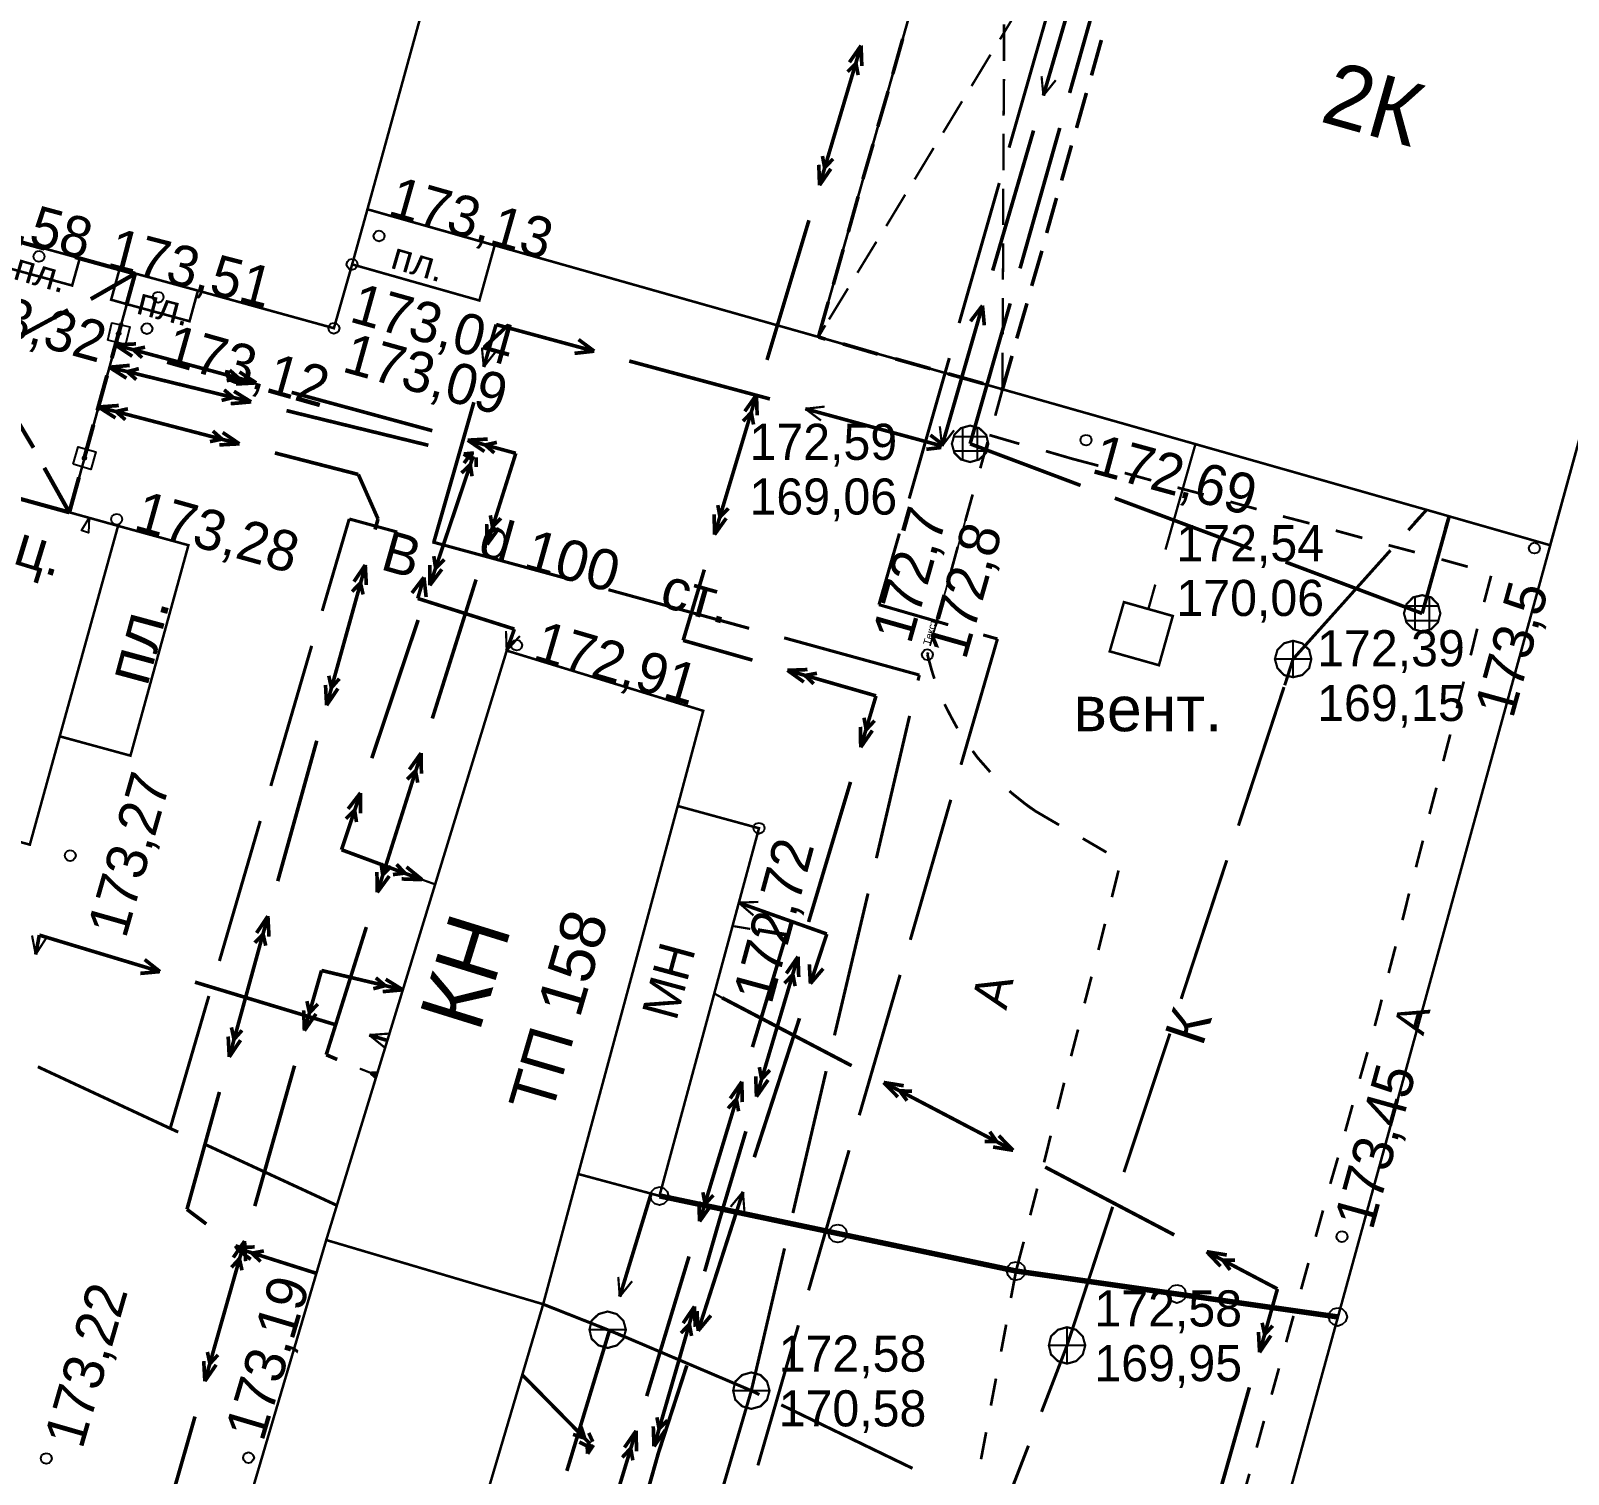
# Model space of a CAD drawing. Extents: x -2634 to -2115, y -2142 to -1393.
# Drawn here: x -2461.01 to -2418.83, y -1880.32 to -1840.74 of the extents above; entities that cross this region are included whole.
import ezdxf

# ---------------------------------------------------------------- set-up
doc = ezdxf.new("R2010")
doc.units = 0
doc.header["$MEASUREMENT"] = 0
for name, color, linetype in [('500_Дополн-Бордюры__п', 7, 'Continuous'), ('500_Дополн-Ступени__л', 7, 'Continuous'), ('500_Дороги-Проезжие_ч', 7, 'Continuous'), ('500_Линии_-Электрокаб', 7, 'Continuous'), ('500_Объект-Опоры', 7, 'Continuous'), ('500_Огражд-Ограждения', 7, 'Continuous'), ('500_Рельеф-Высотные_о', 7, 'Continuous'), ('500_Строен-Дополнения', 7, 'Continuous'), ('500_Строен-Здания', 7, 'Continuous'), ('500_Строен-Отмостка_з', 7, 'Continuous'), ('500_Трубоп-Водопровод', 7, 'Continuous'), ('500_Трубоп-Канализаци', 7, 'Continuous'), ('500_Трубоп-Смотровые_', 7, 'Continuous'), ('500_Трубоп-Теплосети', 7, 'Continuous')]:
    doc.layers.add(name, color=color, linetype=linetype)
doc.styles.add('TARIAL', font='Arial')

# ---------------------------------------------------------------- blocks, each defined once
blk = doc.blocks.new('block_114')
at = {"layer": '500_Строен-Дополнения', "color": 0, "const_width": 0.065}
for points in [[(0, 7.5), (1, 7.5)], [(0, 7.5), (0.63, 6.4)], [(0, 6.4), (0, 7.5)], [(1.58, 7.5), (2.58, 7.5)], [(3.06, 7.5), (4.1, 7.5)], [(3.53, 6.4), (4.1, 7.5)], [(4.1, 6.4), (4.1, 7.5)], [(0, 5.85), (0.01, 4.75)], [(0.93, 5.9), (1.53, 4.8)], [(2.68, 4.8), (3.28, 5.9)], [(4.1, 4.75), (4.1, 5.85)], [(0, 3.2), (0, 4.3)], [(1.78, 4.3), (2.08, 3.75)], [(2.08, 3.75), (2.38, 4.3)], [(4.1, 3.2), (4.1, 4.3)], [(1.78, 3.2), (2.08, 3.75)], [(2.08, 3.75), (2.38, 3.2)], [(0.01, 1.55), (0.01, 2.65)], [(0.88, 1.6), (1.48, 2.7)], [(2.63, 2.7), (3.23, 1.6)], [(4.1, 1.55), (4.1, 2.65)], [(0, 0), (0.58, 1.1)], [(0, 0), (0, 1)], [(3.53, 1.1), (4.1, 0)], [(4.1, 0), (4.1, 1)], [(0.01, 0), (1.11, 0)], [(1.61, 0), (2.61, 0)], [(3.11, 0), (4.1, 0)]]:
    blk.add_lwpolyline(points, dxfattribs=at)
at = {"layer": '500_Строен-Дополнения', "color": 0}
blk.add_lwpolyline([(-3.85, 3.66), (-3.85, 3.66)], dxfattribs=at)

msp = doc.modelspace()

# ---------------------------------------------------------------- linework, layer by layer
at = {"layer": '500_Дополн-Бордюры__п', "color": 1, "const_width": 0.075}
for points in [[(-2434.35, -1850.57), (-2434.55, -1851.3)], [(-2434.76, -1852.02), (-2434.96, -1852.74)], [(-2434.71, -1851.83), (-2434.37, -1851.93)], [(-2433.89, -1852.07), (-2434.61, -1851.86)], [(-2432.44, -1852.48), (-2433.16, -1852.27)], [(-2432.44, -1852.48), (-2431.72, -1852.67)], [(-2431, -1852.87), (-2430.27, -1853.07)], [(-2435.17, -1853.46), (-2435.37, -1854.18)], [(-2429.55, -1853.27), (-2428.83, -1853.46)], [(-2428.1, -1853.66), (-2427.38, -1853.86)], [(-2426.66, -1854.06), (-2425.93, -1854.25)], [(-2425.21, -1854.45), (-2424.48, -1854.65)], [(-2435.58, -1854.9), (-2435.78, -1855.63)], [(-2423.76, -1854.85), (-2423.04, -1855.04)], [(-2422.31, -1855.24), (-2421.59, -1855.44)], [(-2420.95, -1855.69), (-2421.14, -1856.41)], [(-2435.99, -1856.35), (-2436.19, -1857.07)], [(-2421.33, -1857.14), (-2421.51, -1857.87)], [(-2436.39, -1857.79), (-2436.41, -1857.85)], [(-2436.41, -1857.85), (-2436.29, -1858.29)], [(-2436.29, -1858.29), (-2436.22, -1858.51)], [(-2421.7, -1858.59), (-2421.89, -1859.32)], [(-2435.94, -1859.21), (-2435.77, -1859.54)], [(-2435.77, -1859.54), (-2435.59, -1859.87)], [(-2422.07, -1860.04), (-2422.26, -1860.77)], [(-2435.17, -1860.49), (-2435.03, -1860.68)], [(-2435.03, -1860.68), (-2434.73, -1861.02)], [(-2434.73, -1861.02), (-2434.69, -1861.07)], [(-2434.16, -1861.59), (-2434.08, -1861.66)], [(-2434.08, -1861.66), (-2433.73, -1861.94)], [(-2422.45, -1861.5), (-2422.64, -1862.22)], [(-2433.73, -1861.94), (-2433.57, -1862.06)], [(-2433.45, -1862.14), (-2433.73, -1861.94)], [(-2433.45, -1862.14), (-2432.8, -1862.52)], [(-2432.15, -1862.89), (-2431.5, -1863.27)], [(-2422.82, -1862.95), (-2423.01, -1863.68)], [(-2431.17, -1863.77), (-2431.35, -1864.5)], [(-2423.2, -1864.4), (-2423.38, -1865.13)], [(-2431.54, -1865.23), (-2431.72, -1865.95)], [(-2423.57, -1865.85), (-2423.76, -1866.58)], [(-2431.91, -1866.68), (-2432.1, -1867.41)], [(-2423.95, -1867.31), (-2424.04, -1867.66)], [(-2424.04, -1867.66), (-2424.14, -1868.03)], [(-2432.28, -1868.13), (-2432.47, -1868.86)], [(-2424.34, -1868.75), (-2424.55, -1869.48)], [(-2432.66, -1869.59), (-2432.84, -1870.31)], [(-2424.75, -1870.2), (-2424.95, -1870.92)], [(-2433.03, -1871.04), (-2433.21, -1871.77)], [(-2425.15, -1871.64), (-2425.36, -1872.36)], [(-2433.4, -1872.49), (-2433.59, -1873.22)], [(-2425.56, -1873.09), (-2425.76, -1873.81)], [(-2433.77, -1873.95), (-2433.96, -1874.67)], [(-2433.98, -1874.75), (-2433.89, -1874.41)], [(-2425.96, -1874.53), (-2426.16, -1875.25)], [(-2433.98, -1874.75), (-2434.12, -1875.49)], [(-2434.25, -1876.22), (-2434.39, -1876.96)], [(-2426.37, -1875.98), (-2426.57, -1876.7)], [(-2426.77, -1877.42), (-2426.97, -1878.14)], [(-2434.53, -1877.7), (-2434.67, -1878.44)], [(-2434.8, -1879.17), (-2434.94, -1879.91)], [(-2427.18, -1878.86), (-2427.38, -1879.59)], [(-2427.58, -1880.31), (-2427.78, -1881.03)]]:
    msp.add_lwpolyline(points, dxfattribs=at)
at = {"layer": '500_Дополн-Ступени__л', "color": 0, "const_width": 0.07}
msp.add_lwpolyline([(-2458.57, -1847.28), (-2458.14, -1847.4), (-2458.37, -1848.24), (-2458.8, -1848.12)], close=True, dxfattribs=at)
at = {"layer": '500_Линии_-Электрокаб', "color": 1}
for points, const_width in [([(-2433.23, -1842.52), (-2432.11, -1838.68)], 0.1), ([(-2433.23, -1842.52), (-2433.28, -1841.99)], 0.06), ([(-2433.23, -1842.52), (-2432.89, -1842.1)], 0.06), ([(-2434.62, -1847.32), (-2433.5, -1843.48)], 0.1), ([(-2436.01, -1852.13), (-2434.9, -1848.28)], 0.1), ([(-2435.23, -1848.71), (-2434.9, -1848.28)], 0.1), ([(-2434.85, -1848.82), (-2434.9, -1848.28)], 0.1), ([(-2448.58, -1849.96), (-2448.24, -1848.8)], 0.1), ([(-2448.24, -1848.8), (-2445.55, -1849.53)], 0.1), ([(-2445.98, -1849.21), (-2445.55, -1849.53)], 0.1), ([(-2448.58, -1849.96), (-2448.63, -1849.43)], 0.06), ([(-2448.58, -1849.96), (-2448.25, -1849.54)], 0.06), ([(-2446.09, -1849.59), (-2445.55, -1849.53)], 0.1), ([(-2444.59, -1849.8), (-2440.73, -1850.84)], 0.1), ([(-2449.95, -1854.77), (-2448.85, -1850.93)], 0.1), ([(-2439.76, -1851.11), (-2436.01, -1852.13)], 0.1), ([(-2439.76, -1851.11), (-2439.23, -1851.05)], 0.06), ([(-2439.76, -1851.11), (-2439.33, -1851.43)], 0.06), ([(-2436.01, -1852.13), (-2436.07, -1851.59)], 0.06), ([(-2436.01, -1852.13), (-2435.68, -1851.7)], 0.06), ([(-2436.01, -1852.13), (-2436.5, -1851.99)], 0.06), ([(-2436.44, -1852.22), (-2436.03, -1852.17)], 0.1), ([(-2436.33, -1851.83), (-2436, -1852.08)], 0.1), ([(-2450.55, -1856.16), (-2450.22, -1855.73)], 0.1), ([(-2450.39, -1856.31), (-2450.22, -1855.73)], 0.1), ([(-2450.16, -1856.27), (-2450.22, -1855.73)], 0.1), ([(-2447.74, -1857.15), (-2450.39, -1856.31)], 0.1), ([(-2447.95, -1857.74), (-2447.74, -1857.15)], 0.1), ([(-2447.95, -1857.74), (-2447.97, -1857.2)], 0.06), ([(-2447.95, -1857.74), (-2447.59, -1857.34)], 0.06), ([(-2449.91, -1864.15), (-2450.38, -1863.98)], 0.06), ([(-2441.59, -1864.65), (-2439.17, -1865.51)], 0.1), ([(-2441.59, -1864.65), (-2441.05, -1864.63)], 0.06), ([(-2441.59, -1864.65), (-2441.18, -1865)], 0.06), ([(-2460.87, -1866.07), (-2460.97, -1865.55)], 0.06), ([(-2460.87, -1866.07), (-2460.77, -1865.54)], 0.1), ([(-2460.87, -1866.07), (-2460.58, -1865.62)], 0.06), ([(-2460.77, -1865.54), (-2457.46, -1866.54)], 0.1), ([(-2441.76, -1865.29), (-2441.27, -1865.37)], 0.06), ([(-2439.17, -1865.51), (-2439.62, -1866.87)], 0.1), ([(-2458, -1866.59), (-2457.46, -1866.54)], 0.1), ([(-2457.88, -1866.21), (-2457.46, -1866.54)], 0.1), ([(-2439.65, -1866.34), (-2439.62, -1866.87)], 0.1), ([(-2439.27, -1866.46), (-2439.62, -1866.87)], 0.1), ([(-2456.5, -1866.83), (-2452.67, -1867.99)], 0.1), ([(-2442.26, -1867.14), (-2441.82, -1867.38)], 0.06), ([(-2439.92, -1867.82), (-2441.16, -1871.63)], 0.1), ([(-2451.72, -1868.28), (-2451.22, -1868.43)], 0.1), ([(-2451.72, -1868.28), (-2451.18, -1868.24)], 0.06), ([(-2451.72, -1868.28), (-2451.3, -1868.62)], 0.06), ([(-2451.22, -1868.43), (-2451.7, -1868.29)], 0.06), ([(-2451.52, -1869.38), (-2451.98, -1869.2)], 0.06), ([(-2444.85, -1875.45), (-2443.99, -1872.63)], 0.1), ([(-2443.99, -1872.63), (-2444.14, -1873.11)], 0.06), ([(-2441.47, -1872.58), (-2442.7, -1876.39)], 0.1), ([(-2441.47, -1872.58), (-2441.81, -1872.99)], 0.06), ([(-2441.47, -1872.58), (-2441.43, -1873.12)], 0.06), ([(-2453.18, -1874.81), (-2453.66, -1874.66)], 0.06), ([(-2444.85, -1875.45), (-2444.89, -1874.91)], 0.06), ([(-2444.85, -1875.45), (-2444.51, -1875.03)], 0.06), ([(-2442.73, -1875.85), (-2442.7, -1876.39)], 0.1), ([(-2442.35, -1875.97), (-2442.7, -1876.39)], 0.1), ([(-2446.3, -1880.23), (-2445.14, -1876.41)], 0.1), ([(-2443.01, -1877.34), (-2443.79, -1879.74)], 0.1), ([(-2447.53, -1877.59), (-2447.18, -1877.95)], 0.06), ([(-2443.79, -1879.74), (-2444.19, -1881.16)], 0.1)]:
    msp.add_lwpolyline(points, dxfattribs=dict(at, const_width=const_width))
at = {"layer": '500_Линии_-Электрокаб', "color": 12, "const_width": 0.1}
for points in [[(-2438.23, -1841.15), (-2439.37, -1844.98)], [(-2438.23, -1841.15), (-2438.55, -1841.61)], [(-2438.23, -1841.15), (-2438.21, -1841.71)], [(-2438.37, -1841.64), (-2438.6, -1841.87)], [(-2438.37, -1841.64), (-2438.31, -1841.96)], [(-2439.29, -1844.18), (-2439.23, -1844.5)], [(-2439.39, -1844.42), (-2439.37, -1844.98)], [(-2439.06, -1844.53), (-2439.37, -1844.98)], [(-2439, -1844.26), (-2439.23, -1844.5)], [(-2439.66, -1845.94), (-2440.81, -1849.77)], [(-2458.68, -1849.36), (-2458.12, -1849.33)], [(-2458.68, -1849.36), (-2454.82, -1850.4)], [(-2458.68, -1849.36), (-2458.22, -1849.67)], [(-2458.19, -1849.49), (-2457.87, -1849.42)], [(-2458.19, -1849.49), (-2457.95, -1849.71)], [(-2458.85, -1849.97), (-2458.29, -1849.92)], [(-2458.85, -1849.97), (-2454.96, -1850.92)], [(-2458.85, -1849.97), (-2458.38, -1850.27)], [(-2458.36, -1850.09), (-2458.11, -1850.31)], [(-2458.35, -1850.09), (-2458.04, -1850.01)], [(-2455.55, -1850.05), (-2455.3, -1850.27)], [(-2455.28, -1850.1), (-2454.82, -1850.4)], [(-2455.63, -1850.34), (-2455.3, -1850.27)], [(-2455.38, -1850.43), (-2454.82, -1850.4)], [(-2455.77, -1850.88), (-2455.45, -1850.8)], [(-2455.7, -1850.59), (-2455.45, -1850.8)], [(-2455.52, -1850.97), (-2454.96, -1850.92)], [(-2455.43, -1850.63), (-2454.96, -1850.92)], [(-2453.85, -1850.66), (-2449.99, -1851.71)], [(-2441.1, -1850.73), (-2442.25, -1854.56)], [(-2441.1, -1850.73), (-2441.42, -1851.18)], [(-2441.1, -1850.73), (-2441.08, -1851.29)], [(-2459.15, -1851.06), (-2458.59, -1851.02)], [(-2459.15, -1851.06), (-2455.28, -1852.07)], [(-2459.15, -1851.06), (-2458.68, -1851.36)], [(-2458.66, -1851.19), (-2458.41, -1851.41)], [(-2458.65, -1851.18), (-2458.34, -1851.11)], [(-2453.99, -1851.16), (-2450.1, -1852.11)], [(-2441.25, -1851.22), (-2441.47, -1851.45)], [(-2441.24, -1851.22), (-2441.18, -1851.54)], [(-2456.01, -1851.72), (-2455.76, -1851.94)], [(-2455.74, -1851.76), (-2455.28, -1852.07)], [(-2456.09, -1852.01), (-2455.76, -1851.94)], [(-2455.83, -1852.1), (-2455.28, -1852.07)], [(-2449.02, -1851.97), (-2448.47, -1851.94)], [(-2449.02, -1851.97), (-2447.7, -1852.33)], [(-2449.02, -1851.97), (-2448.56, -1852.28)], [(-2448.54, -1852.1), (-2448.29, -1852.32)], [(-2448.53, -1852.1), (-2448.22, -1852.03)], [(-2454.31, -1852.32), (-2452.02, -1852.91)], [(-2448.87, -1852.41), (-2450.06, -1855.95)], [(-2448.95, -1852.64), (-2449.19, -1852.87)], [(-2449.13, -1852.35), (-2448.85, -1852.32)], [(-2449.13, -1852.35), (-2448.87, -1852.41)], [(-2449.13, -1852.35), (-2448.9, -1852.5)], [(-2448.96, -1852.38), (-2449.12, -1852.6)], [(-2448.95, -1852.64), (-2448.9, -1852.96)], [(-2448.79, -1852.44), (-2448.79, -1852.71)], [(-2447.7, -1852.33), (-2448.49, -1854.83)], [(-2452.02, -1852.91), (-2451.48, -1854.13)], [(-2442.16, -1853.75), (-2442.1, -1854.08)], [(-2441.87, -1853.84), (-2442.1, -1854.08)], [(-2451.48, -1854.13), (-2451.56, -1854.42)], [(-2448.5, -1854.27), (-2448.49, -1854.83)], [(-2448.4, -1854.03), (-2448.34, -1854.35)], [(-2448.11, -1854.11), (-2448.34, -1854.35)], [(-2442.26, -1854), (-2442.25, -1854.56)], [(-2441.93, -1854.11), (-2442.25, -1854.56)], [(-2448.16, -1854.38), (-2448.49, -1854.83)], [(-2449.95, -1855.15), (-2449.9, -1855.48)], [(-2451.82, -1855.39), (-2452.89, -1859.24)], [(-2451.83, -1855.39), (-2452.14, -1855.85)], [(-2451.83, -1855.39), (-2451.8, -1855.94)], [(-2450.06, -1855.39), (-2450.06, -1855.95)], [(-2449.73, -1855.51), (-2450.06, -1855.95)], [(-2449.66, -1855.24), (-2449.9, -1855.48)], [(-2442.53, -1855.52), (-2443.11, -1857.46)], [(-2451.96, -1855.88), (-2452.19, -1856.12)], [(-2451.96, -1855.88), (-2451.89, -1856.2)], [(-2448.79, -1855.79), (-2449.99, -1859.6)], [(-2450.38, -1856.9), (-2451.65, -1860.69)], [(-2443.11, -1857.46), (-2441.21, -1858)], [(-2452.83, -1858.43), (-2452.76, -1858.76)], [(-2452.54, -1858.51), (-2452.76, -1858.76)], [(-2440.25, -1858.28), (-2439.7, -1858.26)], [(-2440.25, -1858.28), (-2437.82, -1858.98)], [(-2440.25, -1858.28), (-2439.8, -1858.6)], [(-2439.77, -1858.42), (-2439.53, -1858.65)], [(-2439.76, -1858.42), (-2439.44, -1858.36)], [(-2452.92, -1858.68), (-2452.89, -1859.24)], [(-2452.58, -1858.78), (-2452.89, -1859.24)], [(-2437.82, -1858.98), (-2438.24, -1860.39)], [(-2438.15, -1859.58), (-2438.09, -1859.91)], [(-2437.86, -1859.66), (-2438.09, -1859.91)], [(-2453.16, -1860.21), (-2454.23, -1864.06)], [(-2438.25, -1859.83), (-2438.24, -1860.39)], [(-2437.92, -1859.93), (-2438.24, -1860.39)], [(-2450.29, -1860.55), (-2451.5, -1864.37)], [(-2450.3, -1860.55), (-2450.62, -1861)], [(-2450.3, -1860.55), (-2450.29, -1861.11)], [(-2450.45, -1861.04), (-2450.68, -1861.27)], [(-2450.45, -1861.04), (-2450.39, -1861.36)], [(-2438.52, -1861.34), (-2439.67, -1865.18)], [(-2451.96, -1861.64), (-2452.48, -1863.2)], [(-2451.96, -1861.64), (-2452.3, -1862.08)], [(-2451.96, -1861.64), (-2451.96, -1862.2)], [(-2452.13, -1862.12), (-2452.36, -1862.35)], [(-2452.12, -1862.12), (-2452.07, -1862.44)], [(-2452.48, -1863.2), (-2450.27, -1864.02)], [(-2451.4, -1863.56), (-2451.35, -1863.89)], [(-2450.97, -1863.6), (-2450.74, -1863.84)], [(-2451.51, -1863.81), (-2451.5, -1864.37)], [(-2451.17, -1863.92), (-2451.5, -1864.37)], [(-2451.12, -1863.65), (-2451.35, -1863.89)], [(-2451.07, -1863.88), (-2450.74, -1863.84)], [(-2450.83, -1864), (-2450.27, -1864.02)], [(-2450.7, -1863.67), (-2450.27, -1864.02)], [(-2454.5, -1865.02), (-2455.56, -1868.88)], [(-2454.5, -1865.02), (-2454.81, -1865.48)], [(-2454.5, -1865.02), (-2454.47, -1865.58)], [(-2454.63, -1865.51), (-2454.86, -1865.75)], [(-2454.63, -1865.52), (-2454.56, -1865.83)], [(-2451.8, -1865.32), (-2452.9, -1868.82)], [(-2441.21, -1868.61), (-2440.28, -1865.53)], [(-2440.28, -1865.53), (-2441.06, -1865.4)], [(-2439.96, -1866.13), (-2441.1, -1869.97)], [(-2439.96, -1866.13), (-2440.28, -1866.59)], [(-2439.96, -1866.13), (-2439.94, -1866.69)], [(-2453.03, -1866.51), (-2453.5, -1868.16)], [(-2450.8, -1867.04), (-2453.03, -1866.51)], [(-2451.3, -1866.93), (-2451.61, -1867.01)], [(-2451.29, -1866.92), (-2451.54, -1866.71)], [(-2450.8, -1867.04), (-2451.27, -1866.75)], [(-2440.1, -1866.62), (-2440.33, -1866.86)], [(-2440.1, -1866.62), (-2440.04, -1866.94)], [(-2453.43, -1867.35), (-2453.36, -1867.67)], [(-2450.8, -1867.04), (-2451.35, -1867.09)], [(-2438.49, -1869.12), (-2442.04, -1867.26)], [(-2453.52, -1867.6), (-2453.5, -1868.16)], [(-2453.18, -1867.7), (-2453.5, -1868.16)], [(-2453.13, -1867.43), (-2453.36, -1867.67)], [(-2455.5, -1868.07), (-2455.43, -1868.4)], [(-2455.21, -1868.15), (-2455.43, -1868.4)], [(-2455.59, -1868.32), (-2455.56, -1868.88)], [(-2455.25, -1868.42), (-2455.56, -1868.88)], [(-2452.9, -1868.82), (-2452.6, -1868.95)], [(-2453.77, -1869.12), (-2454.86, -1872.97)], [(-2451.67, -1869.32), (-2451.52, -1869.38)], [(-2451.67, -1869.32), (-2451.5, -1869.33)], [(-2451.67, -1869.32), (-2451.54, -1869.44)], [(-2441.12, -1869.41), (-2441.1, -1869.97)], [(-2440.78, -1869.51), (-2441.1, -1869.97)], [(-2441.02, -1869.16), (-2440.96, -1869.49)], [(-2440.73, -1869.24), (-2440.96, -1869.49)], [(-2455.83, -1869.84), (-2456.72, -1873.06)], [(-2442.66, -1873.39), (-2441.5, -1869.56)], [(-2441.82, -1870.02), (-2441.5, -1869.56)], [(-2441.49, -1870.12), (-2441.5, -1869.56)], [(-2434.06, -1871.44), (-2437.61, -1869.58)], [(-2437.22, -1869.98), (-2437.61, -1869.58)], [(-2437.06, -1869.67), (-2437.61, -1869.58)], [(-2436.97, -1870.08), (-2437.17, -1869.81)], [(-2436.83, -1869.82), (-2437.17, -1869.81)], [(-2441.88, -1870.29), (-2441.65, -1870.04)], [(-2441.59, -1870.37), (-2441.65, -1870.04)], [(-2441.39, -1870.92), (-2442.1, -1873.3)], [(-2434.52, -1871.2), (-2434.84, -1871.2)], [(-2434.51, -1871.2), (-2434.7, -1870.93)], [(-2434.06, -1871.44), (-2434.45, -1871.04)], [(-2434.06, -1871.44), (-2434.61, -1871.35)], [(-2429.64, -1873.76), (-2433.18, -1871.9)], [(-2442.66, -1873.39), (-2442.68, -1872.84)], [(-2442.51, -1872.9), (-2442.57, -1872.59)], [(-2442.51, -1872.91), (-2442.28, -1872.67)], [(-2456.72, -1873.06), (-2456.19, -1873.46)], [(-2442.66, -1873.39), (-2442.34, -1872.94)], [(-2442.1, -1873.3), (-2442.52, -1874.76)], [(-2455.14, -1873.93), (-2456.23, -1877.77)], [(-2455.14, -1873.93), (-2455.45, -1874.38)], [(-2455.39, -1874.06), (-2455.26, -1874.15)], [(-2455.39, -1874.06), (-2455.23, -1874.11)], [(-2455.39, -1874.06), (-2455.3, -1874.2)], [(-2455.26, -1874.15), (-2453.18, -1874.81)], [(-2455.25, -1874.1), (-2454.86, -1874.09)], [(-2455.14, -1873.93), (-2455.11, -1874.48)], [(-2455.28, -1874.41), (-2455.5, -1874.65)], [(-2455.28, -1874.2), (-2454.97, -1874.43)], [(-2455.28, -1874.42), (-2455.21, -1874.73)], [(-2454.94, -1874.26), (-2454.7, -1874.49)], [(-2454.93, -1874.26), (-2454.61, -1874.2)], [(-2444.11, -1878.18), (-2442.95, -1874.35)], [(-2426.81, -1875.24), (-2428.75, -1874.22)], [(-2428.37, -1874.62), (-2428.75, -1874.22)], [(-2428.2, -1874.31), (-2428.75, -1874.22)], [(-2428.11, -1874.72), (-2428.31, -1874.45)], [(-2427.97, -1874.45), (-2428.31, -1874.45)], [(-2427.3, -1876.98), (-2426.81, -1875.24)], [(-2442.8, -1875.72), (-2443.91, -1879.56)], [(-2442.8, -1875.72), (-2443.11, -1876.18)], [(-2442.8, -1875.72), (-2442.78, -1876.28)], [(-2442.94, -1876.21), (-2443.17, -1876.45)], [(-2442.94, -1876.21), (-2442.88, -1876.53)], [(-2427.16, -1876.49), (-2427.23, -1876.17)], [(-2427.16, -1876.49), (-2426.94, -1876.25)], [(-2427.3, -1876.98), (-2427.33, -1876.42)], [(-2427.3, -1876.98), (-2426.99, -1876.52)], [(-2456.16, -1876.97), (-2456.09, -1877.29)], [(-2455.87, -1877.05), (-2456.09, -1877.29)], [(-2456.26, -1877.22), (-2456.23, -1877.77)], [(-2455.92, -1877.32), (-2456.23, -1877.77)], [(-2445.66, -1879.49), (-2447.53, -1877.59)], [(-2428.67, -1881.79), (-2427.58, -1877.94)], [(-2456.5, -1878.74), (-2457.6, -1882.58)], [(-2443.83, -1878.76), (-2443.77, -1879.08)], [(-2445.81, -1879.33), (-2445.91, -1879.02)], [(-2445.59, -1879.43), (-2445.7, -1879.19)], [(-2445.56, -1882.96), (-2444.4, -1879.13)], [(-2444.72, -1879.59), (-2444.4, -1879.13)], [(-2444.39, -1879.69), (-2444.4, -1879.13)], [(-2443.93, -1879.01), (-2443.91, -1879.56)], [(-2443.6, -1879.11), (-2443.91, -1879.56)], [(-2443.54, -1878.84), (-2443.77, -1879.08)], [(-2445.82, -1879.33), (-2446.13, -1879.23)], [(-2445.72, -1879.56), (-2445.96, -1879.44)], [(-2445.73, -1879.76), (-2445.75, -1879.47)], [(-2445.73, -1879.76), (-2445.66, -1879.49)], [(-2445.73, -1879.76), (-2445.57, -1879.52)], [(-2444.78, -1879.86), (-2444.55, -1879.61)], [(-2444.49, -1879.94), (-2444.55, -1879.61)]]:
    msp.add_lwpolyline(points, dxfattribs=at)
at = {"layer": '500_Объект-Опоры', "color": 0}
for points in [[(-2458.89, -1849.23), (-2458.78, -1848.75), (-2458.29, -1848.86), (-2458.41, -1849.35)], [(-2458.58, -1849), (-2458.56, -1849.01), (-2458.54, -1849.03), (-2458.54, -1849.06), (-2458.56, -1849.08), (-2458.58, -1849.1), (-2458.6, -1849.1), (-2458.63, -1849.08), (-2458.64, -1849.06), (-2458.64, -1849.04), (-2458.63, -1849.01), (-2458.61, -1849)], [(-2459.84, -1852.63), (-2459.7, -1852.15), (-2459.22, -1852.29), (-2459.36, -1852.77)], [(-2459.52, -1852.41), (-2459.5, -1852.43), (-2459.48, -1852.45), (-2459.49, -1852.47), (-2459.5, -1852.5), (-2459.52, -1852.51), (-2459.55, -1852.51), (-2459.57, -1852.5), (-2459.58, -1852.47), (-2459.58, -1852.45), (-2459.57, -1852.42), (-2459.55, -1852.41)]]:
    msp.add_lwpolyline(points, close=True, dxfattribs=at)
at = {"layer": '500_Огражд-Ограждения', "color": 0}
for points in [[(-2443.76, -1872.44), (-2443.64, -1872.48), (-2443.55, -1872.57), (-2443.51, -1872.69), (-2443.55, -1872.82), (-2443.64, -1872.91), (-2443.76, -1872.94), (-2443.89, -1872.91), (-2443.98, -1872.82), (-2444.01, -1872.69), (-2443.98, -1872.57), (-2443.89, -1872.48)], [(-2438.87, -1873.47), (-2438.75, -1873.5), (-2438.65, -1873.6), (-2438.62, -1873.72), (-2438.65, -1873.85), (-2438.75, -1873.94), (-2438.87, -1873.97), (-2439, -1873.94), (-2439.09, -1873.85), (-2439.12, -1873.72), (-2439.09, -1873.6), (-2439, -1873.5)], [(-2433.98, -1874.5), (-2433.86, -1874.53), (-2433.76, -1874.62), (-2433.73, -1874.75), (-2433.76, -1874.87), (-2433.86, -1874.97), (-2433.98, -1875), (-2434.11, -1874.97), (-2434.2, -1874.87), (-2434.23, -1874.75), (-2434.2, -1874.62), (-2434.11, -1874.53)], [(-2429.57, -1875.13), (-2429.44, -1875.16), (-2429.35, -1875.25), (-2429.32, -1875.38), (-2429.35, -1875.5), (-2429.44, -1875.59), (-2429.57, -1875.63), (-2429.69, -1875.59), (-2429.78, -1875.5), (-2429.82, -1875.38), (-2429.78, -1875.25), (-2429.69, -1875.16)], [(-2425.15, -1875.76), (-2425.03, -1875.79), (-2424.94, -1875.88), (-2424.9, -1876.01), (-2424.94, -1876.13), (-2425.03, -1876.22), (-2425.15, -1876.26), (-2425.28, -1876.22), (-2425.37, -1876.13), (-2425.4, -1876.01), (-2425.37, -1875.88), (-2425.28, -1875.79)]]:
    msp.add_lwpolyline(points, close=True, dxfattribs=at)
at = {"layer": '500_Огражд-Ограждения', "color": 0, "const_width": 0.15}
msp.add_lwpolyline([(-2443.76, -1872.69), (-2433.98, -1874.75), (-2425.15, -1876.01)], dxfattribs=at)
at = {"layer": '500_Рельеф-Высотные_о', "color": 0}
for points in [[(-2451.45, -1846.22), (-2451.38, -1846.24), (-2451.32, -1846.3), (-2451.3, -1846.37), (-2451.32, -1846.45), (-2451.38, -1846.5), (-2451.45, -1846.52), (-2451.53, -1846.5), (-2451.58, -1846.45), (-2451.6, -1846.37), (-2451.58, -1846.3), (-2451.53, -1846.24)], [(-2460.78, -1846.78), (-2460.71, -1846.8), (-2460.65, -1846.86), (-2460.63, -1846.93), (-2460.65, -1847.01), (-2460.71, -1847.06), (-2460.78, -1847.08), (-2460.86, -1847.06), (-2460.91, -1847.01), (-2460.93, -1846.93), (-2460.91, -1846.86), (-2460.86, -1846.8)], [(-2452.19, -1847), (-2452.12, -1847.02), (-2452.06, -1847.07), (-2452.04, -1847.15), (-2452.06, -1847.22), (-2452.12, -1847.28), (-2452.19, -1847.3), (-2452.27, -1847.28), (-2452.32, -1847.22), (-2452.34, -1847.15), (-2452.32, -1847.07), (-2452.27, -1847.02)], [(-2457.51, -1847.9), (-2457.43, -1847.92), (-2457.38, -1847.97), (-2457.36, -1848.05), (-2457.38, -1848.12), (-2457.43, -1848.18), (-2457.51, -1848.2), (-2457.58, -1848.18), (-2457.64, -1848.12), (-2457.66, -1848.05), (-2457.64, -1847.97), (-2457.58, -1847.92)], [(-2457.82, -1848.76), (-2457.74, -1848.78), (-2457.69, -1848.84), (-2457.67, -1848.91), (-2457.69, -1848.99), (-2457.74, -1849.04), (-2457.82, -1849.06), (-2457.89, -1849.04), (-2457.95, -1848.99), (-2457.97, -1848.91), (-2457.95, -1848.84), (-2457.89, -1848.78)], [(-2452.69, -1848.75), (-2452.62, -1848.77), (-2452.56, -1848.83), (-2452.54, -1848.9), (-2452.56, -1848.98), (-2452.62, -1849.03), (-2452.69, -1849.05), (-2452.77, -1849.03), (-2452.82, -1848.98), (-2452.84, -1848.9), (-2452.82, -1848.83), (-2452.77, -1848.77)], [(-2432.06, -1851.82), (-2431.98, -1851.84), (-2431.93, -1851.89), (-2431.91, -1851.97), (-2431.93, -1852.04), (-2431.98, -1852.1), (-2432.06, -1852.12), (-2432.13, -1852.1), (-2432.19, -1852.04), (-2432.21, -1851.97), (-2432.19, -1851.89), (-2432.13, -1851.84)], [(-2459.4, -1854.1), (-2459.42, -1854.51), (-2459.61, -1854.45)], [(-2458.65, -1853.99), (-2458.57, -1854.01), (-2458.52, -1854.06), (-2458.5, -1854.14), (-2458.52, -1854.21), (-2458.57, -1854.27), (-2458.65, -1854.29), (-2458.72, -1854.27), (-2458.78, -1854.21), (-2458.8, -1854.14), (-2458.78, -1854.06), (-2458.72, -1854.01)], [(-2419.76, -1854.78), (-2419.69, -1854.8), (-2419.63, -1854.86), (-2419.61, -1854.93), (-2419.63, -1855.01), (-2419.69, -1855.06), (-2419.76, -1855.08), (-2419.84, -1855.06), (-2419.89, -1855.01), (-2419.91, -1854.93), (-2419.89, -1854.86), (-2419.84, -1854.8)], [(-2447.68, -1857.44), (-2447.6, -1857.46), (-2447.55, -1857.52), (-2447.53, -1857.59), (-2447.55, -1857.67), (-2447.6, -1857.72), (-2447.68, -1857.74), (-2447.75, -1857.72), (-2447.81, -1857.67), (-2447.83, -1857.59), (-2447.81, -1857.52), (-2447.75, -1857.46)], [(-2436.41, -1857.7), (-2436.34, -1857.72), (-2436.28, -1857.78), (-2436.26, -1857.85), (-2436.28, -1857.93), (-2436.34, -1857.98), (-2436.41, -1858), (-2436.49, -1857.98), (-2436.54, -1857.93), (-2436.56, -1857.85), (-2436.54, -1857.78), (-2436.49, -1857.72)], [(-2441.03, -1862.46), (-2440.96, -1862.48), (-2440.9, -1862.53), (-2440.88, -1862.61), (-2440.9, -1862.68), (-2440.96, -1862.74), (-2441.03, -1862.76), (-2441.11, -1862.74), (-2441.16, -1862.68), (-2441.18, -1862.61), (-2441.16, -1862.53), (-2441.11, -1862.48)], [(-2459.92, -1863.21), (-2459.85, -1863.23), (-2459.8, -1863.28), (-2459.77, -1863.36), (-2459.8, -1863.43), (-2459.85, -1863.49), (-2459.92, -1863.51), (-2460, -1863.49), (-2460.05, -1863.43), (-2460.07, -1863.36), (-2460.05, -1863.28), (-2460, -1863.23)], [(-2425.04, -1873.66), (-2424.97, -1873.68), (-2424.91, -1873.73), (-2424.89, -1873.81), (-2424.91, -1873.88), (-2424.97, -1873.94), (-2425.04, -1873.96), (-2425.12, -1873.94), (-2425.17, -1873.88), (-2425.19, -1873.81), (-2425.17, -1873.73), (-2425.12, -1873.68)], [(-2460.58, -1879.74), (-2460.5, -1879.76), (-2460.45, -1879.81), (-2460.43, -1879.89), (-2460.45, -1879.96), (-2460.5, -1880.02), (-2460.58, -1880.04), (-2460.65, -1880.02), (-2460.71, -1879.96), (-2460.73, -1879.89), (-2460.71, -1879.81), (-2460.65, -1879.76)], [(-2455.03, -1879.72), (-2454.96, -1879.74), (-2454.91, -1879.79), (-2454.88, -1879.87), (-2454.91, -1879.94), (-2454.96, -1880), (-2455.03, -1880.02), (-2455.11, -1880), (-2455.16, -1879.94), (-2455.18, -1879.87), (-2455.16, -1879.79), (-2455.11, -1879.74)]]:
    msp.add_lwpolyline(points, close=True, dxfattribs=at)
at = {"layer": '500_Рельеф-Высотные_о', "color": 0, "const_width": 0.05}
msp.add_lwpolyline([(-2436.34, -1857.61), (-2435.2, -1853.57)], dxfattribs=at)
at = {"layer": '500_Строен-Дополнения', "color": 0}
for points, const_width in [([(-2433.9, -1840.12), (-2434.42, -1840.98)], 0.065), ([(-2434.31, -1841.57), (-2434.31, -1840.57)], 0.065), ([(-2437.36, -1841.93), (-2437.09, -1840.97)], 0.1), ([(-2431.64, -1841), (-2431.91, -1841.97)], 0.1), ([(-2434.68, -1841.4), (-2435.2, -1842.26)], 0.065), ([(-2434.32, -1843.07), (-2434.31, -1842.07)], 0.065), ([(-2437.77, -1843.37), (-2437.49, -1842.41)], 0.1), ([(-2432.05, -1842.45), (-2432.32, -1843.41)], 0.1), ([(-2435.46, -1842.68), (-2435.98, -1843.54)], 0.065), ([(-2434.32, -1844.57), (-2434.32, -1843.57)], 0.065), ([(-2438.18, -1844.81), (-2437.9, -1843.85)], 0.1), ([(-2436.24, -1843.96), (-2436.76, -1844.82)], 0.065), ([(-2432.46, -1843.89), (-2432.73, -1844.85)], 0.1), ([(-2438.58, -1846.26), (-2438.31, -1845.29)], 0.1), ([(-2437.02, -1845.24), (-2437.54, -1846.1)], 0.065), ([(-2434.33, -1846.07), (-2434.33, -1845.07)], 0.065), ([(-2432.87, -1845.33), (-2433.14, -1846.29)], 0.1), ([(-2438.99, -1847.7), (-2438.72, -1846.74)], 0.1), ([(-2437.81, -1846.53), (-2438.33, -1847.38)], 0.065), ([(-2434.34, -1847.57), (-2434.33, -1846.57)], 0.065), ([(-2433.27, -1846.78), (-2433.55, -1847.74)], 0.1), ([(-2438.59, -1847.81), (-2439.11, -1848.66)], 0.065), ([(-2439.4, -1849.14), (-2439.13, -1848.18)], 0.1), ([(-2434.34, -1849.07), (-2434.34, -1848.07)], 0.065), ([(-2433.68, -1848.22), (-2433.96, -1849.18)], 0.1), ([(-2439.4, -1849.14), (-2439.21, -1848.82)], 0.065), ([(-2439.21, -1849.2), (-2439.4, -1849.14)], 0.1), ([(-2439.37, -1849.09), (-2439.4, -1849.14)], 0.065), ([(-2437.77, -1849.61), (-2438.73, -1849.33)], 0.1), ([(-2434.09, -1849.66), (-2434.35, -1850.57)], 0.1), ([(-2434.35, -1850.57), (-2434.35, -1849.57)], 0.065), ([(-2436.33, -1850.01), (-2437.29, -1849.74)], 0.1), ([(-2434.88, -1850.42), (-2435.84, -1850.15)], 0.1), ([(-2434.35, -1850.57), (-2434.23, -1850.14)], 0.065), ([(-2434.35, -1850.57), (-2434.4, -1850.56)], 0.1), ([(-2429.06, -1852.08), (-2429.88, -1854.97)], 0.065), ([(-2430.16, -1855.93), (-2430.35, -1856.6)], 0.065)]:
    msp.add_lwpolyline(points, dxfattribs=dict(at, const_width=const_width))
at = {"layer": '500_Строен-Дополнения', "color": 0, "const_width": 0.07}
for points in [[(-2452.19, -1847.15), (-2451.77, -1845.64), (-2448.28, -1846.63), (-2448.7, -1848.14)], [(-2461.49, -1846.48), (-2459.66, -1846.98), (-2459.87, -1847.73), (-2461.7, -1847.23)], [(-2456.42, -1847.87), (-2458.14, -1847.4), (-2458.37, -1848.24), (-2456.65, -1848.71)], [(-2458.61, -1854.32), (-2460.21, -1860.09), (-2458.27, -1860.62), (-2456.68, -1854.85)], [(-2431.02, -1856.41), (-2429.68, -1856.79), (-2430.06, -1858.14), (-2431.41, -1857.76)]]:
    msp.add_lwpolyline(points, close=True, dxfattribs=at)
at = {"layer": '500_Строен-Здания', "color": 0, "const_width": 0.07}
for points in [[(-2443.94, -1756.2), (-2468.31, -1844.6), (-2464.98, -1845.52), (-2458.14, -1847.4), (-2456.42, -1847.87), (-2452.69, -1848.9), (-2452.19, -1847.15), (-2451.77, -1845.64), (-2446.76, -1827.47), (-2444.81, -1820.59), (-2436.51, -1791.26)], [(-2486.37, -1899.51), (-2472.75, -1903.23), (-2471.86, -1899.93), (-2468.82, -1889), (-2467.69, -1884.89), (-2467.33, -1883.59), (-2466.05, -1878.95), (-2467.55, -1878.54), (-2463.11, -1862.49), (-2461.03, -1863.06), (-2460.21, -1860.09), (-2458.61, -1854.32), (-2459.4, -1854.1), (-2459.94, -1853.95), (-2458.14, -1847.4), (-2464.98, -1845.52), (-2466.83, -1852.04), (-2472.83, -1850.39), (-2473.03, -1851.12), (-2476.05, -1862.05), (-2482.08, -1883.87), (-2483.89, -1883.37), (-2485.3, -1888.5)]]:
    msp.add_lwpolyline(points, dxfattribs=at)
for points in [[(-2446.76, -1827.47), (-2451.77, -1845.64), (-2439.4, -1849.14), (-2434.27, -1831.01)], [(-2414.32, -1836.66), (-2419.33, -1854.85), (-2422.72, -1853.88), (-2439.4, -1849.14), (-2434.27, -1831.01), (-2415.15, -1836.41)], [(-2414.32, -1836.66), (-2430.46, -1895.3), (-2415.63, -1899.57), (-2399.53, -1840.99)], [(-2452.9, -1873.9), (-2446.95, -1875.66), (-2445.99, -1872.09), (-2443.26, -1862), (-2442.56, -1859.39), (-2447.95, -1857.74)], [(-2445.99, -1872.09), (-2443.26, -1862), (-2441.03, -1862.61), (-2443.76, -1872.69)], [(-2459.3, -1895.54), (-2452.9, -1873.9), (-2446.95, -1875.66), (-2449.62, -1884.68), (-2452.08, -1892.99), (-2453.36, -1897.3)]]:
    msp.add_lwpolyline(points, close=True, dxfattribs=at)
at = {"layer": '500_Трубоп-Водопровод', "color": 94, "const_width": 0.085}
for points in [[(-2452.27, -1854.13), (-2453.01, -1856.65)], [(-2450.95, -1854.49), (-2452.27, -1854.13)], [(-2446.13, -1855.81), (-2449.99, -1854.76)], [(-2441.3, -1857.13), (-2445.16, -1856.07)], [(-2453.3, -1857.61), (-2454.42, -1861.45)], [(-2436.63, -1858.41), (-2440.34, -1857.39)], [(-2436.67, -1858.56), (-2436.63, -1858.41)], [(-2437.81, -1863.43), (-2436.9, -1859.53)], [(-2454.71, -1862.41), (-2455.83, -1866.25)], [(-2438.96, -1868.29), (-2438.04, -1864.4)], [(-2456.12, -1867.21), (-2457.18, -1870.84)], [(-2457.18, -1870.84), (-2460.81, -1869.15)], [(-2440.1, -1873.16), (-2439.19, -1869.27)], [(-2457.18, -1870.84), (-2457.11, -1870.6)], [(-2457.15, -1870.85), (-2457.18, -1870.84)], [(-2457.18, -1870.84), (-2456.96, -1870.94)], [(-2452.61, -1872.95), (-2456.24, -1871.27)], [(-2441.24, -1878.03), (-2440.33, -1874.13)], [(-2446.95, -1875.66), (-2445.18, -1876.36)], [(-2444.99, -1876.44), (-2445.22, -1876.35)], [(-2445.18, -1876.36), (-2444.99, -1876.44)], [(-2444.99, -1876.44), (-2444.76, -1876.54)], [(-2441.24, -1878.03), (-2444.93, -1876.46)], [(-2441.24, -1878.03), (-2442.37, -1881.87)], [(-2441.24, -1878.03), (-2441.02, -1878.14)], [(-2436.82, -1880.16), (-2440.42, -1878.42)]]:
    msp.add_lwpolyline(points, dxfattribs=at)
at = {"layer": '500_Трубоп-Канализаци', "color": 32, "const_width": 0.1}
for points in [[(-2432.51, -1842.45), (-2431.42, -1838.6)], [(-2433.87, -1847.26), (-2432.78, -1843.41)], [(-2435.24, -1852.07), (-2434.14, -1848.22)], [(-2432.21, -1853.21), (-2435.24, -1852.07)], [(-2435.24, -1852.07), (-2434.91, -1852.19)], [(-2427.52, -1854.96), (-2431.27, -1853.56)], [(-2422.84, -1856.72), (-2422.1, -1854.06)], [(-2422.1, -1854.06), (-2422.2, -1854.4)], [(-2422.84, -1856.72), (-2426.59, -1855.31)]]:
    msp.add_lwpolyline(points, dxfattribs=at)
at = {"layer": '500_Трубоп-Канализаци', "color": 34, "const_width": 0.085}
for points in [[(-2422.72, -1853.88), (-2423.22, -1854.44)], [(-2423.05, -1854.24), (-2422.72, -1853.88)], [(-2426.38, -1857.97), (-2423.71, -1854.99)], [(-2426.38, -1857.97), (-2426.61, -1858.69)], [(-2427.88, -1862.54), (-2426.63, -1858.74)], [(-2429.45, -1867.29), (-2428.2, -1863.49)], [(-2431.02, -1872.04), (-2429.76, -1868.24)], [(-2432.58, -1876.79), (-2431.33, -1872.99)], [(-2433.28, -1878.61), (-2432.58, -1876.79)], [(-2432.58, -1876.79), (-2432.85, -1877.49)], [(-2435.08, -1883.27), (-2433.64, -1879.54)]]:
    msp.add_lwpolyline(points, dxfattribs=at)
at = {"layer": '500_Трубоп-Смотровые_', "color": 0, "const_width": 0.06}
for points in [[(-2435.24, -1851.57), (-2434.99, -1851.64), (-2434.8, -1851.82), (-2434.74, -1852.07), (-2434.8, -1852.32), (-2434.99, -1852.5), (-2435.24, -1852.57), (-2435.49, -1852.5), (-2435.67, -1852.32), (-2435.74, -1852.07), (-2435.67, -1851.82), (-2435.49, -1851.64)], [(-2422.84, -1856.22), (-2422.59, -1856.28), (-2422.41, -1856.47), (-2422.34, -1856.72), (-2422.41, -1856.97), (-2422.59, -1857.15), (-2422.84, -1857.22), (-2423.09, -1857.15), (-2423.27, -1856.97), (-2423.34, -1856.72), (-2423.27, -1856.47), (-2423.09, -1856.28)], [(-2426.38, -1857.47), (-2426.13, -1857.54), (-2425.94, -1857.72), (-2425.88, -1857.97), (-2425.94, -1858.22), (-2426.13, -1858.41), (-2426.38, -1858.47), (-2426.63, -1858.41), (-2426.81, -1858.22), (-2426.88, -1857.97), (-2426.81, -1857.72), (-2426.63, -1857.54)], [(-2445.18, -1875.86), (-2444.93, -1875.93), (-2444.75, -1876.11), (-2444.68, -1876.36), (-2444.75, -1876.61), (-2444.93, -1876.79), (-2445.18, -1876.86), (-2445.43, -1876.79), (-2445.62, -1876.61), (-2445.68, -1876.36), (-2445.62, -1876.11), (-2445.43, -1875.93)], [(-2432.58, -1876.29), (-2432.33, -1876.36), (-2432.15, -1876.54), (-2432.08, -1876.79), (-2432.15, -1877.04), (-2432.33, -1877.22), (-2432.58, -1877.29), (-2432.83, -1877.22), (-2433.02, -1877.04), (-2433.08, -1876.79), (-2433.02, -1876.54), (-2432.83, -1876.36)], [(-2441.24, -1877.53), (-2440.99, -1877.6), (-2440.81, -1877.78), (-2440.74, -1878.03), (-2440.81, -1878.28), (-2440.99, -1878.46), (-2441.24, -1878.53), (-2441.49, -1878.46), (-2441.68, -1878.28), (-2441.74, -1878.03), (-2441.68, -1877.78), (-2441.49, -1877.6)]]:
    msp.add_lwpolyline(points, close=True, dxfattribs=at)
at = {"layer": '500_Трубоп-Смотровые_', "color": 0, "const_width": 0.055}
for points in [[(-2435.44, -1852.52), (-2435.44, -1851.62)], [(-2435.04, -1852.52), (-2435.04, -1851.62)], [(-2435.69, -1851.87), (-2434.79, -1851.87)], [(-2435.69, -1852.27), (-2434.79, -1852.27)], [(-2423.04, -1857.17), (-2423.04, -1856.27)], [(-2422.64, -1857.17), (-2422.64, -1856.27)], [(-2423.29, -1856.52), (-2422.39, -1856.52)], [(-2423.29, -1856.92), (-2422.39, -1856.92)], [(-2426.38, -1858.47), (-2426.38, -1857.47)], [(-2426.88, -1857.97), (-2425.88, -1857.97)], [(-2445.68, -1876.36), (-2444.68, -1876.36)], [(-2432.58, -1877.29), (-2432.58, -1876.29)], [(-2433.08, -1876.79), (-2432.08, -1876.79)], [(-2441.74, -1878.03), (-2440.74, -1878.03)]]:
    msp.add_lwpolyline(points, dxfattribs=at)
at = {"layer": '500_Трубоп-Смотровые_', "color": 0}
for points in [[(-2435.54, -1852.02), (-2435.54, -1852.02)], [(-2423.14, -1856.67), (-2423.14, -1856.67)]]:
    msp.add_lwpolyline(points, dxfattribs=at)
at = {"layer": '500_Трубоп-Теплосети', "color": 174, "const_width": 0.085}
for points in [[(-2434.17, -1843.95), (-2433.07, -1840.11)], [(-2435.54, -1848.76), (-2434.44, -1844.92)], [(-2436.91, -1853.57), (-2435.81, -1849.72)], [(-2437.74, -1856.48), (-2437.18, -1854.53)], [(-2435.84, -1857.03), (-2437.74, -1856.48)], [(-2435.49, -1860.87), (-2434.49, -1857.42)], [(-2434.49, -1857.42), (-2434.88, -1857.31)], [(-2436.88, -1865.67), (-2435.77, -1861.83)], [(-2438.28, -1870.48), (-2437.16, -1866.63)], [(-2439.67, -1875.28), (-2438.56, -1871.44)], [(-2441.06, -1880.08), (-2439.95, -1876.24)]]:
    msp.add_lwpolyline(points, dxfattribs=at)

# ---------------------------------------------------------------- block references
at = {"layer": '500_Строен-Дополнения', "xscale": 1.729742, "yscale": -0.905287, "rotation": 344.588233}
msp.add_blockref('block_114', (-2464.98, -1845.52), dxfattribs=at)

# ---------------------------------------------------------------- texts
at = {"layer": '500_Дороги-Проезжие_ч', "color": 0}
msp.add_text('А', height=0.99, rotation=76.26, dxfattribs=at).set_placement((-2434.25, -1867.62))
at = {"layer": '500_Рельеф-Высотные_о', "color": 214}
for s, rotation, p in [('173,58', 344.93, (-2463.89, -1845.84)), ('173,13', 344.17, (-2451.25, -1845.79)), ('173,51', 345.42, (-2458.95, -1847.21)), ('173,32', 344.54, (-2463.51, -1848.64)), ('173,04', 344.38, (-2452.3, -1848.71)), ('173,12', 344.23, (-2457.39, -1849.85)), ('173,09', 344.44, (-2452.5, -1850.08)), ('172,69', 344.73, (-2431.95, -1852.86)), ('173,28', 344.41, (-2458.22, -1854.41)), ('172,7', 74.19, (-2436.87, -1857.59)), ('172,8', 74.19, (-2435.36, -1858.02)), ('173,5', 74.61, (-2420.35, -1859.63)), ('172,91', 343.74, (-2447.27, -1857.97)), ('173,27', 74.11, (-2458.4, -1865.66)), ('172,72', 74.87, (-2440.69, -1867.47)), ('173,45', 74.61, (-2424.2, -1873.66)), ('173,19', 73.48, (-2454.63, -1879.46)), ('173,22', 73.92, (-2459.59, -1879.66))]:
    msp.add_text(s, height=1.11, rotation=rotation, dxfattribs=at).set_placement(p)
at = {"layer": '500_Рельеф-Высотные_о', "color": 214, "style": 'TARIAL'}
msp.add_text('ц.', height=1.11, rotation=342.96, dxfattribs=at).set_placement((-2461.53, -1855.34))
at = {"layer": '500_Рельеф-Высотные_о', "color": 0, "style": 'TARIAL'}
msp.add_text('Текст', height=0.2, rotation=74.19, dxfattribs=at).set_placement((-2436.34, -1857.61))
at = {"layer": '500_Строен-Дополнения', "color": 0, "style": 'TARIAL'}
for rotation, p in [(343.84, (-2461.52, -1847.54)), (343.77, (-2451.17, -1847.24)), (345.47, (-2458.14, -1848.49))]:
    msp.add_text('пл. ', height=0.74, rotation=rotation, dxfattribs=at).set_placement(p)
at = {"layer": '500_Строен-Дополнения', "color": 5, "style": 'TARIAL'}
msp.add_text('пл. ', height=1.23, rotation=74.86, dxfattribs=at).set_placement((-2457.81, -1858.75))
msp.add_text('вент. ', height=1.23, dxfattribs=at).set_placement((-2432.4, -1859.95))
at = {"layer": '500_Строен-Здания', "color": 5}
for s, height, rotation, p in [('2К', 1.73, 344.24, (-2425.68, -1843.22)), ('КН', 1.73, 72.76, (-2448.71, -1868.24)), ('МН', 0.99, 74.83, (-2443.3, -1867.92))]:
    msp.add_text(s, height=height, rotation=rotation, dxfattribs=at).set_placement(p)
at = {"layer": '500_Строен-Здания', "color": 5, "style": 'TARIAL'}
msp.add_text('ТП 158', height=1.23, rotation=73.66, dxfattribs=at).set_placement((-2446.73, -1870.5))
at = {"layer": '500_Строен-Отмостка_з', "color": 0}
msp.add_text('А', height=0.86, rotation=74.62, dxfattribs=at).set_placement((-2422.81, -1868.32))
at = {"layer": '500_Трубоп-Водопровод', "color": 94, "style": 'TARIAL'}
msp.add_text('d 100   ст.', height=1.11, rotation=344.31, dxfattribs=at).set_placement((-2448.78, -1855.11))
at = {"layer": '500_Трубоп-Водопровод', "color": 94}
msp.add_text('В', height=1.11, rotation=344.18, dxfattribs=at).set_placement((-2451.45, -1855.5))
at = {"layer": '500_Трубоп-Канализаци', "color": 14}
msp.add_text('К', height=1.11, rotation=71.57, dxfattribs=at).set_placement((-2428.87, -1868.62))
at = {"layer": '500_Трубоп-Смотровые_', "color": 5}
for s, p in [('172,59', (-2441.29, -1852.51)), ('169,06', (-2441.29, -1854.01)), ('172,54', (-2429.58, -1855.29)), ('170,06', (-2429.58, -1856.79)), ('172,39', (-2425.72, -1858.17)), ('169,15', (-2425.72, -1859.67)), ('172,58', (-2431.83, -1876.27)), ('172,58', (-2440.49, -1877.51)), ('169,95', (-2431.83, -1877.77)), ('170,58', (-2440.49, -1879.01))]:
    msp.add_text(s, height=0.99, dxfattribs=at).set_placement(p)

doc.saveas('drawing.dxf')
